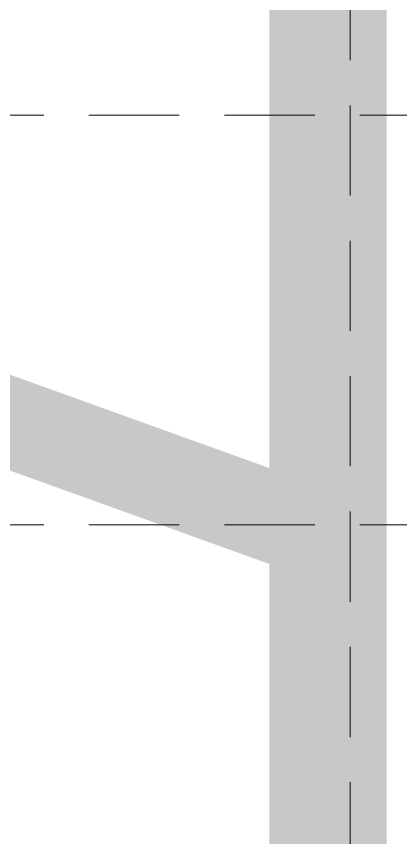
# Model space of a CAD drawing. Header units: feet. Extents: x 7707 to 9528, y 2602 to 5512.
# Drawn here: x 9262.1 to 9304.6, y 3795.7 to 3886.7 of the extents above; entities that cross this region are included whole.
import ezdxf

# ---------------------------------------------------------------- set-up
doc = ezdxf.new("R2010")
doc.units = ezdxf.units.FT
doc.header["$LTSCALE"] = 0.4
doc.header["$MEASUREMENT"] = 0
doc.linetypes.add('HIDDEN', pattern=[0.375, 0.25, -0.125])
doc.layers.add('ECB', color=84, linetype='Continuous')
doc.layers.add('grid', color=254, linetype='HIDDEN')

msp = doc.modelspace()

# ---------------------------------------------------------------- linework, layer by layer
at = {"layer": 'ECB', "color": 5}
for points, const_width in [([(9388.207, 4581.414), (9363.005, 4561.07), (9327.675, 4516.172), (9312.856, 4388.204), (9285.992, 4044.931), (9285.992, 4021.095), (9296.595, 3991.962), (9296.595, 3946.056), (9296.595, 3538.381), (9320.163, 3259.45)], 13), ([(9254.031, 3844.297), (9291.985, 3830.62)], 10)]:
    msp.add_lwpolyline(points, dxfattribs=dict(at, const_width=const_width))
at = {"layer": 'grid', "color": 252, "linetype": 'HIDDEN', "lineweight": 0, "ltscale": 100}
for p, q in [((9299.134, 2831.803), (9298.908, 5465.722)), ((7755.132, 3875.73), (9480.304, 3875.73)), ((7755.132, 3830.331), (9480.304, 3830.331))]:
    msp.add_line(p, q, dxfattribs=at)

doc.saveas('drawing.dxf')
